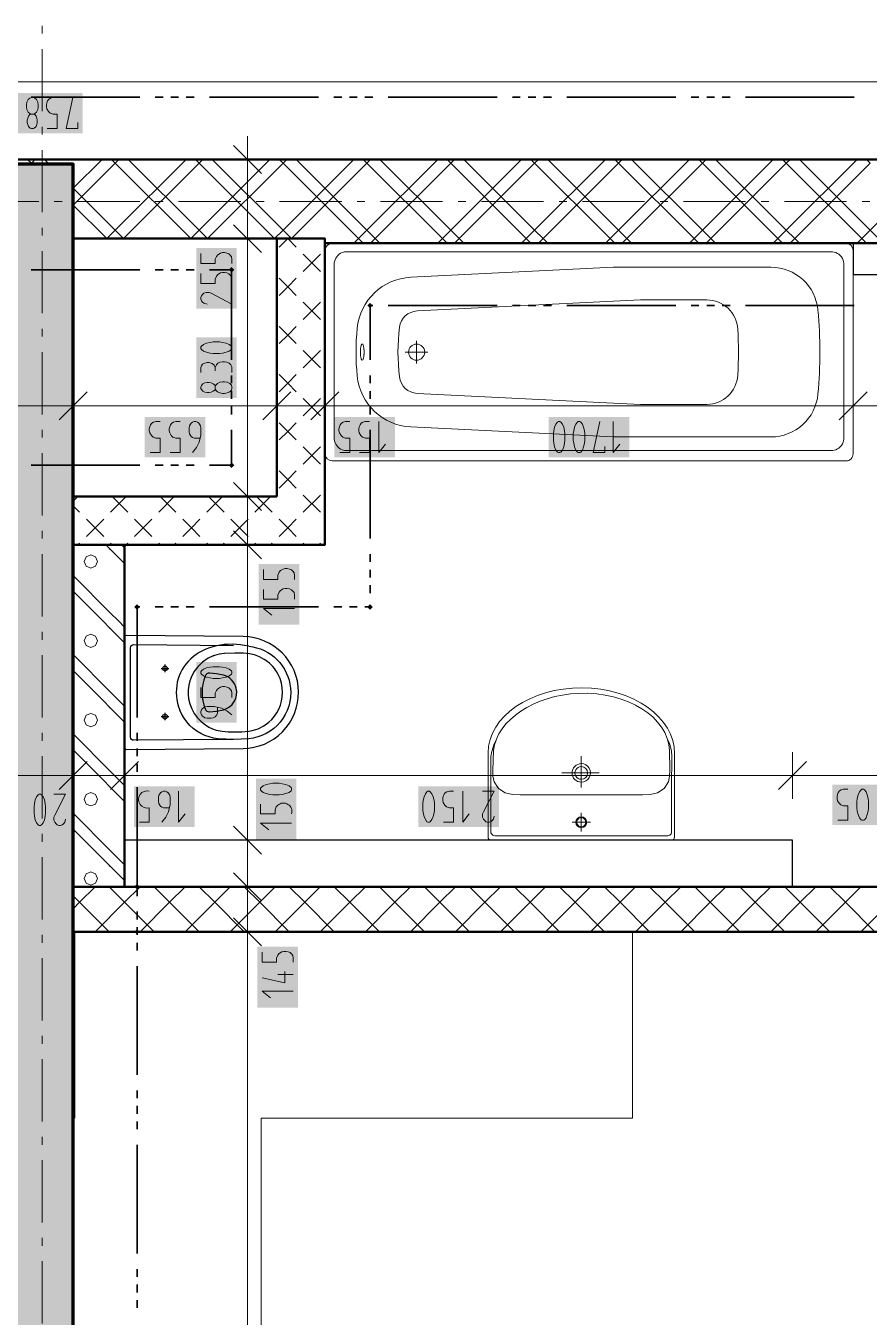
# Model space of a CAD drawing. Header units: millimetres. Extents: x 0 to 594, y 0 to 420.
# Drawn here: x 349.95 to 374.81, y 188.46 to 226.51 of the extents above; entities that cross this region are included whole.
import ezdxf

# ---------------------------------------------------------------- set-up
doc = ezdxf.new("R2010")
doc.units = ezdxf.units.MM
doc.header["$LTSCALE"] = 8
for name, color, linetype in [('PDF_Instalacni prizdivka do 1m', 7, 'Continuous'), ('PDF_Instalacni prizdivky', 7, 'Continuous'), ('PDF_Koty delkove', 7, 'Continuous'), ('PDF_Kuchyne', 7, 'Continuous'), ('PDF_Osy hlavni', 7, 'Continuous'), ('PDF_Pozarni useky', 7, 'Continuous'), ('PDF_Pricky CP', 7, 'Continuous'), ('PDF_Pricky zdene', 7, 'Continuous'), ('PDF_Sanita', 7, 'Continuous'), ('PDF_Steny akusticke', 7, 'Continuous'), ('PDF_Steny obvodove nosne', 7, 'Continuous')]:
    doc.layers.add(name, color=color, linetype=linetype)

msp = doc.modelspace()

# ---------------------------------------------------------------- linework, layer by layer
at = {"layer": 'PDF_Instalacni prizdivka do 1m', "lineweight": 25}
for points in [[(382.669, 220.102), (374.335, 220.102), (374.335, 219.186), (382.669, 219.186)], [(352.858, 201.143), (372.549, 201.143), (372.549, 202.517), (352.858, 202.517)]]:
    msp.add_lwpolyline(points, close=True, dxfattribs=at)
at = {"layer": 'PDF_Instalacni prizdivky', "lineweight": 50}
msp.add_lwpolyline([(351.347, 211.218), (351.347, 201.143), (352.858, 201.143), (352.858, 211.218)], close=True, dxfattribs=at)
at = {"layer": 'PDF_Instalacni prizdivky', "lineweight": 9}
for points in [[(352.446, 211.076), (352.304, 211.218)], [(352.858, 211.131), (352.771, 211.218)], [(351.862, 210.922), (351.723, 210.864), (351.665, 210.725), (351.723, 210.587), (351.862, 210.529), (352, 210.587)], [(352, 210.587), (352.058, 210.725), (352, 210.864), (351.862, 210.922)], [(352.858, 210.664), (352.446, 211.076)], [(352.858, 208.795), (352.679, 208.974), (352.446, 209.207), (351.347, 210.306)], [(352.212, 208.974), (351.347, 209.839)], [(352.858, 209.617), (352.833, 209.558), (352.858, 209.498)], [(352.446, 208.74), (352.212, 208.974)], [(352.858, 208.328), (352.446, 208.74)], [(352.858, 206.46), (352.679, 206.638), (352.446, 206.872), (351.347, 207.971)], [(352.212, 206.638), (351.347, 207.504)], [(352.858, 207.282), (352.833, 207.222), (352.858, 207.163)], [(352.446, 206.405), (352.212, 206.638)], [(352.858, 205.993), (352.446, 206.405)], [(352.858, 204.124), (352.679, 204.303), (352.446, 204.536), (351.347, 205.635)], [(352.212, 204.303), (351.347, 205.168)], [(352.858, 204.946), (352.833, 204.887), (352.858, 204.827)], [(352.446, 204.069), (352.212, 204.303)], [(352.858, 203.657), (352.446, 204.069)], [(352.858, 201.789), (352.679, 201.967), (352.446, 202.201), (351.347, 203.3)], [(352.212, 201.967), (351.347, 202.833)], [(352.858, 202.611), (352.833, 202.551), (352.858, 202.492)], [(352.446, 201.734), (352.212, 201.967)], [(352.858, 201.322), (352.446, 201.734)]]:
    msp.add_lwpolyline(points, dxfattribs=at)
for points in [[(351.862, 208.586), (351.723, 208.529), (351.665, 208.39), (351.723, 208.251), (351.862, 208.194), (352, 208.251), (352.058, 208.39), (352, 208.529)], [(351.862, 206.251), (351.723, 206.193), (351.665, 206.055), (351.723, 205.916), (351.862, 205.858), (352, 205.916), (352.058, 206.055), (352, 206.193)], [(351.862, 203.915), (351.723, 203.858), (351.665, 203.719), (351.723, 203.58), (351.862, 203.523), (352, 203.58), (352.058, 203.719), (352, 203.858)], [(351.862, 201.58), (351.723, 201.522), (351.665, 201.384), (351.723, 201.245), (351.862, 201.187), (352, 201.245), (352.058, 201.384), (352, 201.522)]]:
    msp.add_lwpolyline(points, close=True, dxfattribs=at)
at = {"layer": 'PDF_Instalacni prizdivky', "lineweight": 9, "transparency": 33554559}
for points in [[(352.41, 211.072), (352.39, 211.092), (352.431, 211.092), (352.41, 211.113)], [(352.41, 208.736), (352.39, 208.757), (352.431, 208.757), (352.41, 208.777)], [(352.41, 206.401), (352.39, 206.421), (352.431, 206.421), (352.41, 206.442)], [(352.41, 204.065), (352.39, 204.086), (352.431, 204.086), (352.41, 204.106)], [(352.41, 201.73), (352.39, 201.75), (352.431, 201.75), (352.41, 201.771)]]:
    msp.add_solid(points, dxfattribs=at)
at = {"layer": 'PDF_Koty delkove', "lineweight": 18}
for points in [[(523.852, 224.856), (518.642, 224.856), (513.503, 224.856), (504.707, 224.856), (492.987, 224.856), (485.294, 224.856), (472.287, 224.856), (466.793, 224.856), (465.016, 224.856), (457.634, 224.856), (456.306, 224.856), (425.487, 224.856), (420.083, 224.856), (409.093, 224.856), (398.881, 224.856), (391.828, 224.856), (385.142, 224.856), (315.719, 224.856), (309.033, 224.856)], [(350.577, 223.482), (350.87, 223.482), (350.87, 223.909), (350.748, 223.909), (350.663, 223.94), (350.614, 223.986), (350.565, 224.062), (350.553, 224.122), (350.553, 224.184), (350.565, 224.245), (350.589, 224.305), (350.626, 224.351), (350.674, 224.382), (350.748, 224.398), (350.87, 224.398)], [(351.482, 223.664), (351.482, 223.482), (351.14, 223.482), (351.335, 224.398)], [(350.186, 223.909), (350.21, 223.893), (350.247, 223.847), (350.271, 223.787), (350.283, 223.726), (350.283, 223.664), (350.271, 223.604), (350.247, 223.542), (350.197, 223.497), (350.161, 223.482), (350.112, 223.482), (350.076, 223.497), (350.026, 223.542), (350.002, 223.604), (349.99, 223.664), (349.99, 223.726), (350.002, 223.787), (350.026, 223.847), (350.063, 223.893), (350.087, 223.909)], [(356.48, 222.575), (356.48, 223.262)], [(356.892, 222.163), (356.068, 222.987)], [(357.167, 222.575), (356.48, 222.575), (355.793, 222.575)], [(356.48, 157.401), (356.48, 199.815), (356.48, 201.143), (356.48, 202.517), (356.48, 211.218), (356.48, 212.637), (356.48, 220.239), (356.48, 222.575)], [(356.892, 219.827), (356.068, 220.651)], [(357.167, 220.239), (356.48, 220.239), (355.793, 220.239)], [(355.106, 219.803), (355.106, 219.51), (355.533, 219.51), (355.533, 219.632), (355.564, 219.717), (355.61, 219.766), (355.686, 219.815), (355.746, 219.827), (355.808, 219.827), (355.869, 219.815), (355.93, 219.791), (355.975, 219.754), (356.007, 219.705), (356.022, 219.632), (356.022, 219.51)], [(355.106, 219.216), (355.106, 218.922), (355.533, 218.922), (355.533, 219.045), (355.564, 219.13), (355.61, 219.179), (355.686, 219.228), (355.746, 219.24), (355.808, 219.24), (355.869, 219.228), (355.93, 219.203), (355.975, 219.167), (356.007, 219.118), (356.022, 219.045), (356.022, 218.922)], [(356.022, 218.653), (356.022, 218.31), (355.411, 218.629), (355.35, 218.653), (355.258, 218.653), (355.198, 218.629), (355.152, 218.592), (355.121, 218.555), (355.106, 218.506), (355.106, 218.458), (355.121, 218.409), (355.152, 218.372), (355.198, 218.335), (355.288, 218.31)], [(355.655, 217.197), (355.472, 217.197), (355.381, 217.184), (355.274, 217.16), (355.182, 217.123), (355.121, 217.075), (355.106, 217.05), (355.106, 217.002), (355.121, 216.977), (355.182, 216.928), (355.274, 216.892), (355.381, 216.867), (355.472, 216.854), (355.655, 216.854), (355.746, 216.867), (355.854, 216.892), (355.945, 216.928), (356.007, 216.977), (356.022, 217.002), (356.022, 217.05)], [(356.022, 217.05), (356.007, 217.075), (355.945, 217.123), (355.854, 217.16), (355.746, 217.184), (355.655, 217.197)], [(355.106, 216.292), (355.106, 216.439), (355.121, 216.488), (355.152, 216.536), (355.198, 216.561), (355.288, 216.586), (355.35, 216.586), (355.441, 216.561), (355.503, 216.512), (355.533, 216.439), (355.533, 216.341)], [(356.022, 216.292), (356.022, 216.463), (355.991, 216.524), (355.945, 216.573), (355.869, 216.597), (355.808, 216.61), (355.746, 216.61), (355.67, 216.597), (355.61, 216.573), (355.564, 216.524), (355.533, 216.439)], [(351.347, 215.996), (351.347, 215.309), (351.347, 214.622)], [(355.121, 215.791), (355.106, 215.827), (355.106, 215.876), (355.121, 215.913), (355.167, 215.962), (355.228, 215.986), (355.288, 215.998), (355.35, 215.998), (355.411, 215.986), (355.472, 215.962), (355.517, 215.925), (355.533, 215.901)], [(355.533, 215.802), (355.517, 215.778), (355.472, 215.742), (355.411, 215.717), (355.35, 215.705), (355.288, 215.705), (355.228, 215.717), (355.167, 215.742), (355.121, 215.791)], [(357.345, 215.996), (357.345, 215.309), (357.345, 214.622)], [(358.765, 215.996), (358.765, 215.309), (358.765, 214.622)], [(374.335, 215.996), (374.335, 215.309), (374.335, 214.622)], [(351.759, 215.721), (350.934, 214.897)], [(357.758, 215.721), (356.933, 214.897)], [(359.177, 215.721), (358.353, 214.897)], [(374.747, 215.721), (373.923, 214.897)], [(382.669, 215.309), (379.784, 215.309), (374.46, 215.309), (374.335, 215.309), (374.259, 215.309), (367.694, 215.309), (358.765, 215.309), (357.345, 215.309), (351.347, 215.309), (349.515, 215.309), (343.516, 215.309), (342.096, 215.309), (326.526, 215.309), (318.192, 215.309), (317.184, 215.309)], [(353.612, 213.935), (353.905, 213.935), (353.905, 214.362), (353.783, 214.362), (353.698, 214.393), (353.648, 214.439), (353.6, 214.515), (353.587, 214.575), (353.587, 214.637), (353.6, 214.698), (353.624, 214.758), (353.661, 214.804), (353.709, 214.835), (353.783, 214.851), (353.905, 214.851)], [(354.199, 213.935), (354.492, 213.935), (354.492, 214.362), (354.37, 214.362), (354.285, 214.393), (354.235, 214.439), (354.187, 214.515), (354.175, 214.575), (354.175, 214.637), (354.187, 214.698), (354.211, 214.758), (354.248, 214.804), (354.296, 214.835), (354.37, 214.851), (354.492, 214.851)], [(355.079, 214.362), (354.908, 214.362), (354.859, 214.377), (354.823, 214.408), (354.798, 214.439), (354.774, 214.484), (354.762, 214.545), (354.762, 214.667), (354.774, 214.728), (354.798, 214.774), (354.823, 214.804), (354.859, 214.835), (354.908, 214.851), (354.957, 214.851), (355.006, 214.835), (355.043, 214.804), (355.067, 214.774), (355.092, 214.728), (355.104, 214.667), (355.104, 214.453), (355.055, 214.24), (354.982, 214.087), (354.859, 213.935)], [(359.201, 213.935), (359.495, 213.935), (359.495, 214.362), (359.372, 214.362), (359.287, 214.393), (359.238, 214.439), (359.189, 214.515), (359.177, 214.575), (359.177, 214.637), (359.189, 214.698), (359.214, 214.758), (359.25, 214.804), (359.299, 214.835), (359.372, 214.851), (359.495, 214.851)], [(359.788, 213.935), (360.082, 213.935), (360.082, 214.362), (359.959, 214.362), (359.874, 214.393), (359.825, 214.439), (359.777, 214.515), (359.764, 214.575), (359.764, 214.637), (359.777, 214.698), (359.801, 214.758), (359.837, 214.804), (359.886, 214.835), (359.959, 214.851)], [(359.959, 214.851), (360.082, 214.851)], [(360.351, 214.851), (360.351, 213.935), (360.546, 214.179)], [(366.428, 214.484), (366.415, 214.575), (366.39, 214.682), (366.354, 214.774), (366.305, 214.835), (366.28, 214.851), (366.232, 214.851), (366.207, 214.835), (366.158, 214.774), (366.122, 214.682), (366.097, 214.575), (366.085, 214.484)], [(367.015, 214.117), (367.015, 213.935), (366.672, 213.935), (366.867, 214.851)], [(367.259, 214.851), (367.259, 213.935), (367.454, 214.179)], [(366.085, 214.484), (366.085, 214.3), (366.097, 214.21), (366.122, 214.103), (366.158, 214.011), (366.207, 213.95), (366.232, 213.935), (366.28, 213.935), (366.305, 213.95), (366.354, 214.011), (366.39, 214.103), (366.415, 214.21), (366.428, 214.3), (366.428, 214.484)], [(356.892, 212.225), (356.068, 213.05)], [(357.167, 212.637), (356.48, 212.637), (355.793, 212.637)], [(356.892, 210.806), (356.068, 211.63)], [(357.167, 211.218), (356.48, 211.218), (355.793, 211.218)], [(356.953, 210.492), (356.953, 210.199), (357.379, 210.199), (357.379, 210.321), (357.411, 210.407), (357.456, 210.456), (357.532, 210.504), (357.593, 210.517), (357.654, 210.517), (357.716, 210.504), (357.776, 210.48), (357.822, 210.443), (357.853, 210.395), (357.869, 210.321), (357.869, 210.199)], [(356.953, 209.905), (356.953, 209.612), (357.379, 209.612), (357.379, 209.734), (357.411, 209.819), (357.456, 209.869), (357.532, 209.917)], [(357.532, 209.917), (357.593, 209.93), (357.654, 209.93), (357.716, 209.917), (357.776, 209.893), (357.822, 209.856), (357.853, 209.808), (357.869, 209.734), (357.869, 209.612)], [(357.869, 209.342), (356.953, 209.342), (357.196, 209.147)], [(355.106, 207.015), (355.106, 206.721), (355.533, 206.721), (355.533, 206.844), (355.564, 206.929), (355.61, 206.978), (355.686, 207.026), (355.746, 207.039), (355.808, 207.039), (355.869, 207.026), (355.93, 207.002), (355.975, 206.965), (356.007, 206.917), (356.022, 206.844), (356.022, 206.721)], [(356.022, 206.207), (355.869, 206.33), (355.716, 206.403), (355.503, 206.452), (355.288, 206.452), (355.228, 206.439), (355.182, 206.415), (355.152, 206.391), (355.121, 206.354), (355.106, 206.305), (355.106, 206.257), (355.121, 206.207), (355.152, 206.171), (355.182, 206.146), (355.228, 206.121), (355.288, 206.109), (355.411, 206.109), (355.472, 206.121)], [(355.472, 206.121), (355.533, 206.146), (355.579, 206.207), (355.594, 206.257), (355.594, 206.428)], [(351.347, 205.104), (351.347, 204.417), (351.347, 203.73)], [(352.858, 205.104), (352.858, 204.417), (352.858, 203.73)], [(372.549, 205.104), (372.549, 204.417), (372.549, 203.73)], [(351.759, 204.829), (350.934, 204.005)], [(353.27, 204.829), (352.446, 204.005)], [(372.961, 204.829), (372.137, 204.005)], [(382.669, 204.417), (375.62, 204.417), (372.549, 204.417), (370.186, 204.417), (352.858, 204.417), (351.347, 204.417), (349.469, 204.417), (348.095, 204.417), (328.312, 204.417), (318.192, 204.417), (317.184, 204.417)], [(373.884, 203.099), (374.178, 203.099), (374.178, 203.525), (374.055, 203.525), (373.97, 203.557), (373.921, 203.602), (373.872, 203.678), (373.86, 203.739), (373.86, 203.8), (373.872, 203.862), (373.896, 203.922), (373.933, 203.968), (373.982, 203.999), (374.055, 204.015), (374.178, 204.015)], [(374.667, 203.999), (374.642, 204.015), (374.594, 204.015), (374.569, 203.999), (374.52, 203.938), (374.484, 203.846), (374.459, 203.739), (374.447, 203.647)], [(374.447, 203.647), (374.447, 203.464), (374.459, 203.373), (374.484, 203.266), (374.52, 203.175), (374.569, 203.113), (374.594, 203.099), (374.642, 203.099), (374.667, 203.113), (374.715, 203.175), (374.752, 203.266), (374.777, 203.373), (374.79, 203.464), (374.79, 203.647), (374.777, 203.739), (374.752, 203.846), (374.715, 203.938), (374.667, 203.999)], [(350.775, 203.866), (351.118, 203.866), (350.799, 203.255), (350.775, 203.194), (350.775, 203.102), (350.799, 203.042), (350.836, 202.996), (350.873, 202.965), (350.922, 202.95), (350.97, 202.95), (351.019, 202.965), (351.056, 202.996), (351.093, 203.042), (351.118, 203.133)], [(354.175, 203.47), (354.004, 203.47), (353.954, 203.485), (353.918, 203.516), (353.893, 203.547), (353.869, 203.592), (353.857, 203.653), (353.857, 203.775), (353.869, 203.836), (353.893, 203.882), (353.918, 203.912), (353.954, 203.943), (354.004, 203.959), (354.052, 203.959), (354.101, 203.943), (354.138, 203.912), (354.162, 203.882), (354.187, 203.836), (354.2, 203.775), (354.2, 203.561), (354.15, 203.348), (354.077, 203.195), (353.954, 203.043)], [(354.444, 203.959), (354.444, 203.043), (354.639, 203.287)], [(362.263, 203.043), (362.556, 203.043), (362.556, 203.47), (362.434, 203.47), (362.348, 203.501), (362.299, 203.547), (362.251, 203.623), (362.238, 203.683), (362.238, 203.745), (362.251, 203.806), (362.275, 203.866), (362.312, 203.912), (362.36, 203.943), (362.434, 203.959), (362.556, 203.959)], [(362.825, 203.959), (362.825, 203.043), (363.021, 203.287)], [(363.413, 203.959), (363.755, 203.959), (363.437, 203.348), (363.413, 203.287), (363.413, 203.195), (363.437, 203.135), (363.474, 203.089), (363.51, 203.058), (363.559, 203.043), (363.608, 203.043), (363.657, 203.058), (363.694, 203.089), (363.73, 203.135), (363.755, 203.225)], [(356.892, 202.105), (356.068, 202.929)], [(357.783, 203.017), (356.867, 203.017), (357.111, 202.821)], [(357.167, 202.517), (356.48, 202.517), (355.793, 202.517)], [(356.892, 200.731), (356.068, 201.555)], [(357.167, 201.143), (356.48, 201.143), (355.793, 201.143)], [(356.892, 199.403), (356.068, 200.227)], [(357.167, 199.815), (356.48, 199.815), (355.793, 199.815)], [(356.914, 199.212), (356.914, 198.919), (357.341, 198.919), (357.341, 199.041), (357.372, 199.126), (357.417, 199.175), (357.493, 199.224), (357.554, 199.236), (357.615, 199.236), (357.677, 199.224), (357.737, 199.2), (357.783, 199.163), (357.814, 199.115), (357.83, 199.041), (357.83, 198.919)], [(357.585, 198.649), (357.585, 198.307), (356.914, 198.454)], [(357.83, 198.552), (357.372, 198.552)], [(357.83, 198.062), (356.914, 198.062), (357.157, 197.867)]]:
    msp.add_lwpolyline(points, dxfattribs=at)
for points in [[(349.966, 224.184), (349.966, 224.122), (349.978, 224.046), (350.014, 223.97), (350.063, 223.924), (350.087, 223.909), (350.186, 223.909), (350.21, 223.924), (350.259, 223.97), (350.296, 224.046), (350.308, 224.122), (350.308, 224.184), (350.296, 224.26), (350.259, 224.337), (350.21, 224.382), (350.161, 224.398), (350.112, 224.398), (350.063, 224.382), (350.014, 224.337), (349.978, 224.26)], [(355.808, 216.023), (355.746, 216.023), (355.67, 216.01), (355.594, 215.974), (355.549, 215.925), (355.533, 215.901), (355.533, 215.802), (355.549, 215.778), (355.594, 215.729), (355.67, 215.692), (355.746, 215.68), (355.808, 215.68), (355.884, 215.692), (355.961, 215.729), (356.007, 215.778), (356.022, 215.827), (356.022, 215.876), (356.007, 215.925), (355.961, 215.974), (355.884, 216.01)], [(365.498, 214.484), (365.498, 214.3), (365.51, 214.21), (365.535, 214.103), (365.571, 214.011), (365.62, 213.95), (365.645, 213.935), (365.693, 213.935), (365.718, 213.95), (365.767, 214.011), (365.803, 214.103), (365.828, 214.21), (365.841, 214.3), (365.841, 214.484), (365.828, 214.575), (365.803, 214.682), (365.767, 214.774), (365.718, 214.835), (365.693, 214.851), (365.645, 214.851), (365.62, 214.835), (365.571, 214.774), (365.535, 214.682), (365.51, 214.575)], [(355.655, 207.626), (355.472, 207.626), (355.381, 207.613), (355.274, 207.589), (355.182, 207.553), (355.121, 207.504), (355.106, 207.479), (355.106, 207.431), (355.121, 207.406), (355.182, 207.357), (355.274, 207.321), (355.381, 207.296), (355.472, 207.283), (355.655, 207.283), (355.746, 207.296), (355.854, 207.321), (355.945, 207.357), (356.007, 207.406), (356.022, 207.431), (356.022, 207.479), (356.007, 207.504), (355.945, 207.553), (355.854, 207.589), (355.746, 207.613)], [(357.416, 204.191), (357.232, 204.191), (357.142, 204.178), (357.035, 204.154), (356.943, 204.117), (356.882, 204.069), (356.867, 204.044), (356.867, 203.996), (356.882, 203.971), (356.943, 203.922), (357.035, 203.885), (357.142, 203.86), (357.232, 203.848), (357.416, 203.848), (357.507, 203.86), (357.614, 203.885), (357.706, 203.922), (357.767, 203.971), (357.783, 203.996), (357.783, 204.044), (357.767, 204.069), (357.706, 204.117), (357.614, 204.154), (357.507, 204.178)], [(350.188, 203.499), (350.188, 203.316), (350.2, 203.225), (350.224, 203.118), (350.261, 203.026), (350.31, 202.965), (350.335, 202.95), (350.383, 202.95), (350.408, 202.965), (350.456, 203.026), (350.493, 203.118), (350.518, 203.225), (350.531, 203.316), (350.531, 203.499), (350.518, 203.591), (350.493, 203.698), (350.456, 203.789), (350.408, 203.851), (350.383, 203.866), (350.335, 203.866), (350.31, 203.851), (350.261, 203.789), (350.224, 203.698), (350.2, 203.591)], [(361.651, 203.592), (361.651, 203.408), (361.664, 203.318), (361.688, 203.211), (361.725, 203.119), (361.773, 203.058), (361.798, 203.043), (361.846, 203.043), (361.871, 203.058), (361.92, 203.119), (361.957, 203.211), (361.982, 203.318), (361.994, 203.408), (361.994, 203.592), (361.982, 203.683), (361.957, 203.79), (361.92, 203.882), (361.871, 203.943), (361.846, 203.959), (361.798, 203.959), (361.773, 203.943), (361.725, 203.882), (361.688, 203.79), (361.664, 203.683)]]:
    msp.add_lwpolyline(points, close=True, dxfattribs=at)
for points in [[(353.294, 203.043), (353.587, 203.043), (353.587, 203.47, -1.306886), (353.587, 203.959)], [(356.867, 203.579), (356.867, 203.286), (357.294, 203.286), (357.294, 203.408), (357.325, 203.494), (357.371, 203.543, -0.753224), (357.783, 203.286)]]:
    msp.add_lwpolyline(points, format="xyb", dxfattribs=at)
at = {"layer": 'PDF_Koty delkove', "color": 7, "lineweight": 18, "true_color": 0xffffff, "transparency": 33554559}
for points in [[(351.62, 224.535), (349.241, 224.535), (351.62, 223.345), (349.241, 223.345)], [(356.159, 218.173), (356.159, 219.964), (354.969, 218.173), (354.969, 219.964)], [(356.159, 215.543), (356.159, 217.334), (354.969, 215.543), (354.969, 217.334)], [(355.242, 214.988), (353.45, 214.988), (355.242, 213.798), (353.45, 213.798)], [(360.831, 214.988), (359.04, 214.988), (360.831, 213.798), (359.04, 213.798)], [(367.739, 214.988), (365.361, 214.988), (367.739, 213.798), (365.361, 213.798)], [(358.006, 208.862), (358.006, 210.654), (356.815, 208.862), (356.815, 210.654)], [(356.159, 205.972), (356.159, 207.763), (354.969, 205.972), (354.969, 207.763)], [(351.255, 204.004), (349.464, 204.004), (351.255, 202.813), (349.464, 202.813)], [(354.924, 204.096), (353.133, 204.096), (354.924, 202.906), (353.133, 202.906)], [(357.92, 202.536), (357.92, 204.328), (356.73, 202.536), (356.73, 204.328)], [(363.893, 204.096), (361.514, 204.096), (363.893, 202.906), (361.514, 202.906)], [(376.101, 204.152), (373.723, 204.152), (376.101, 202.961), (373.723, 202.961)], [(357.967, 197.582), (357.967, 199.373), (356.776, 197.582), (356.776, 199.373)]]:
    msp.add_solid(points, dxfattribs=at)
at = {"layer": 'PDF_Kuchyne', "lineweight": 13}
msp.add_lwpolyline([(351.392, 177.834), (362.383, 177.834), (362.383, 183.329), (356.888, 183.329), (356.888, 194.32), (367.832, 194.32), (367.832, 199.815), (351.392, 199.815), (351.392, 194.32)], dxfattribs=at)
at = {"layer": 'PDF_Osy hlavni', "lineweight": 18}
for points in [[(350.431, 226.282), (350.431, 226.511)], [(350.431, 223.992), (350.431, 225.824)], [(350.431, 223.305), (350.431, 223.534)], [(350.431, 221.016), (350.431, 222.847)], [(350.328, 221.338), (348.496, 221.338)], [(351.015, 221.338), (350.786, 221.338)], [(353.305, 221.338), (351.473, 221.338)], [(353.992, 221.338), (353.763, 221.338)], [(356.281, 221.338), (354.449, 221.338)], [(356.968, 221.338), (356.739, 221.338)], [(359.258, 221.338), (357.426, 221.338)], [(359.945, 221.338), (359.716, 221.338)], [(362.234, 221.338), (360.403, 221.338)], [(362.921, 221.338), (362.692, 221.338)], [(365.211, 221.338), (363.379, 221.338)], [(365.898, 221.338), (365.669, 221.338)], [(368.188, 221.338), (366.356, 221.338)], [(368.875, 221.338), (368.646, 221.338)], [(371.164, 221.338), (369.332, 221.338)], [(371.851, 221.338), (371.622, 221.338)], [(374.141, 221.338), (372.309, 221.338)], [(374.828, 221.338), (374.599, 221.338)], [(350.431, 220.329), (350.431, 220.558)], [(350.431, 218.039), (350.431, 219.871)], [(350.431, 217.352), (350.431, 217.581)], [(350.431, 215.062), (350.431, 216.894)], [(350.431, 214.375), (350.431, 214.604)], [(350.431, 212.086), (350.431, 213.917)], [(350.431, 211.399), (350.431, 211.628)], [(350.431, 209.109), (350.431, 210.941)], [(350.431, 208.422), (350.431, 208.651)], [(350.431, 206.133), (350.431, 207.964)], [(350.431, 205.446), (350.431, 205.675)], [(350.431, 203.156), (350.431, 204.988)], [(350.431, 202.469), (350.431, 202.698)], [(350.431, 200.179), (350.431, 202.011)], [(350.431, 199.492), (350.431, 199.721)], [(350.431, 197.203), (350.431, 199.034)], [(350.431, 196.516), (350.431, 196.745)], [(350.431, 194.226), (350.431, 196.058)], [(350.431, 193.539), (350.431, 193.768)], [(350.431, 191.249), (350.431, 193.081)], [(350.431, 190.563), (350.431, 190.792)], [(350.431, 188.273), (350.431, 190.105)]]:
    msp.add_lwpolyline(points, dxfattribs=at)
at = {"layer": 'PDF_Pozarni useky', "lineweight": 35}
for points in [[(353.305, 224.406), (350.099, 224.406)], [(353.992, 224.406), (353.763, 224.406)], [(354.449, 224.406), (354.221, 224.406)], [(354.907, 224.406), (354.678, 224.406)], [(358.571, 224.406), (355.365, 224.406)], [(359.258, 224.406), (359.029, 224.406)], [(359.716, 224.406), (359.487, 224.406)], [(360.174, 224.406), (359.945, 224.406)], [(363.837, 224.406), (360.632, 224.406)], [(364.524, 224.406), (364.295, 224.406)], [(364.982, 224.406), (364.753, 224.406)], [(365.44, 224.406), (365.211, 224.406)], [(369.104, 224.406), (365.898, 224.406)], [(369.79, 224.406), (369.561, 224.406)], [(370.248, 224.406), (370.019, 224.406)], [(370.706, 224.406), (370.477, 224.406)], [(374.37, 224.406), (371.164, 224.406)], [(353.305, 219.323), (350.099, 219.323)], [(353.992, 219.323), (353.763, 219.323)], [(354.449, 219.323), (354.221, 219.323)], [(354.907, 219.323), (354.678, 219.323)], [(356.013, 219.323), (355.365, 219.323)], [(356.013, 216.665), (356.013, 219.323)], [(360.093, 216.665), (360.093, 218.27)], [(360.174, 218.27), (360.093, 218.27)], [(363.837, 218.27), (360.632, 218.27)], [(364.524, 218.27), (364.295, 218.27)], [(364.982, 218.27), (364.753, 218.27)], [(365.44, 218.27), (365.211, 218.27)], [(369.104, 218.27), (365.898, 218.27)], [(369.79, 218.27), (369.561, 218.27)], [(370.248, 218.27), (370.019, 218.27)], [(370.706, 218.27), (370.477, 218.27)], [(374.37, 218.27), (371.164, 218.27)], [(356.013, 215.978), (356.013, 216.207)], [(360.093, 215.978), (360.093, 216.207)], [(356.013, 215.52), (356.013, 215.749)], [(360.093, 215.52), (360.093, 215.749)], [(356.013, 215.062), (356.013, 215.291)], [(360.093, 215.062), (360.093, 215.291)], [(356.013, 214.604), (356.013, 213.562), (355.365, 213.562)], [(360.093, 211.399), (360.093, 214.604)], [(353.305, 213.562), (350.099, 213.562)], [(353.992, 213.562), (353.763, 213.562)], [(354.449, 213.562), (354.221, 213.562)], [(354.907, 213.562), (354.678, 213.562)], [(360.093, 210.712), (360.093, 210.941)], [(360.093, 210.254), (360.093, 210.483)], [(360.093, 209.796), (360.093, 210.025)], [(353.305, 209.386), (353.224, 209.386)], [(353.224, 206.133), (353.224, 209.338)], [(353.992, 209.386), (353.763, 209.386)], [(354.449, 209.386), (354.221, 209.386)], [(354.907, 209.386), (354.678, 209.386)], [(358.571, 209.386), (355.365, 209.386)], [(359.258, 209.386), (359.029, 209.386)], [(359.716, 209.386), (359.487, 209.386)], [(360.093, 209.386), (359.945, 209.386)], [(353.224, 205.446), (353.224, 205.675)], [(353.224, 204.988), (353.224, 205.217)], [(353.224, 204.53), (353.224, 204.759)], [(353.224, 201.143), (353.224, 204.072)], [(353.224, 200.866), (353.224, 201.143)], [(353.224, 200.179), (353.224, 200.408)], [(353.224, 199.815), (353.224, 199.95)], [(353.224, 199.721), (353.224, 199.815)], [(353.224, 199.263), (353.224, 199.492)], [(353.224, 195.6), (353.224, 198.805)], [(353.224, 194.913), (353.224, 195.142)], [(353.224, 194.455), (353.224, 194.684)], [(353.224, 193.997), (353.224, 194.226)], [(353.224, 190.334), (353.224, 193.539)], [(353.224, 189.647), (353.224, 189.876)], [(353.224, 189.189), (353.224, 189.418)], [(353.224, 188.731), (353.224, 188.96)]]:
    msp.add_lwpolyline(points, dxfattribs=at)
at = {"layer": 'PDF_Pozarni useky', "lineweight": 35, "transparency": 33554559}
for points in [[(356.013, 219.243), (355.933, 219.323), (356.093, 219.323), (356.013, 219.403)], [(356.093, 219.323), (356.013, 219.243), (356.013, 219.403), (355.933, 219.323)], [(360.093, 218.19), (360.013, 218.27), (360.173, 218.27), (360.093, 218.35)], [(360.173, 218.27), (360.093, 218.19), (360.093, 218.35), (360.013, 218.27)], [(356.093, 213.562), (356.013, 213.482), (356.013, 213.643), (355.933, 213.562)], [(356.013, 213.482), (355.933, 213.562), (356.093, 213.562), (356.013, 213.643)], [(353.224, 209.306), (353.144, 209.386), (353.304, 209.386), (353.224, 209.466)], [(353.304, 209.386), (353.224, 209.306), (353.224, 209.466), (353.144, 209.386)], [(360.173, 209.386), (360.093, 209.306), (360.093, 209.466), (360.013, 209.386)], [(360.093, 209.306), (360.013, 209.386), (360.173, 209.386), (360.093, 209.466)], [(353.224, 201.063), (353.144, 201.143), (353.304, 201.143), (353.224, 201.223)], [(353.224, 201.063), (353.144, 201.143), (353.304, 201.143), (353.224, 201.223)], [(353.224, 199.735), (353.144, 199.815), (353.304, 199.815), (353.224, 199.895)], [(353.224, 199.735), (353.144, 199.815), (353.304, 199.815), (353.224, 199.895)]]:
    msp.add_solid(points, dxfattribs=at)
at = {"layer": 'PDF_Pricky CP', "lineweight": 50}
for points in [[(357.345, 211.218), (358.765, 211.218), (358.765, 220.102), (358.765, 220.239), (358.261, 220.239), (357.345, 220.239), (357.345, 212.637)], [(357.345, 212.637), (351.346, 212.637), (351.346, 211.218), (351.392, 211.218), (357.345, 211.218)]]:
    msp.add_lwpolyline(points, dxfattribs=at)
at = {"layer": 'PDF_Pricky CP', "lineweight": 9}
for points in [[(357.92, 219.985), (357.666, 220.239), (357.412, 219.985)], [(357.666, 220.239), (357.666, 220.239)], [(357.666, 220.239), (357.666, 220.239)], [(358.63, 219.275), (358.122, 219.783)], [(358.63, 219.783), (358.122, 219.275)], [(357.92, 218.565), (357.666, 218.82), (357.412, 219.074)], [(357.412, 218.565), (357.666, 218.82), (357.92, 219.074)], [(358.63, 217.856), (358.122, 218.364)], [(358.63, 218.364), (358.122, 217.856)], [(357.92, 217.146), (357.666, 217.4), (357.412, 217.654)], [(357.412, 217.146), (357.666, 217.4), (357.92, 217.654)], [(358.63, 216.436), (358.122, 216.944)], [(358.63, 216.944), (358.122, 216.436)], [(357.92, 215.726), (357.666, 215.98), (357.412, 216.234)], [(357.412, 215.726), (357.666, 215.98), (357.92, 216.234)], [(358.63, 215.016), (358.122, 215.525)], [(358.63, 215.525), (358.122, 215.016)], [(357.92, 214.307), (357.666, 214.561), (357.412, 214.815)], [(357.412, 214.307), (357.666, 214.561), (357.92, 214.815)], [(358.63, 213.597), (358.122, 214.105)], [(358.63, 214.105), (358.122, 213.597)], [(357.92, 212.887), (357.666, 213.141), (357.412, 213.395)], [(357.412, 212.887), (357.666, 213.141), (357.92, 213.395)], [(351.484, 212.637), (351.346, 212.5)], [(351.532, 212.177), (351.346, 212.363)], [(352.903, 212.637), (352.443, 212.177)], [(352.951, 212.177), (352.491, 212.637)], [(354.323, 212.637), (353.863, 212.177)], [(354.371, 212.177), (353.911, 212.637)], [(355.743, 212.637), (355.282, 212.177)], [(355.791, 212.177), (355.331, 212.637)], [(357.162, 212.637), (356.702, 212.177)], [(357.21, 212.177), (356.75, 212.637)], [(358.63, 212.177), (358.122, 212.685)], [(358.63, 212.685), (358.122, 212.177)], [(351.988, 211.722), (351.733, 211.976)], [(352.242, 211.467), (351.988, 211.722), (352.242, 211.976)], [(353.407, 211.722), (353.153, 211.976)], [(353.661, 211.467), (353.407, 211.722), (353.661, 211.976)], [(354.827, 211.722), (354.573, 211.976)], [(355.081, 211.467), (354.827, 211.722), (355.081, 211.976)], [(356.246, 211.722), (355.992, 211.976)], [(356.501, 211.467), (356.246, 211.722), (356.501, 211.976)], [(357.92, 211.467), (357.666, 211.722), (357.412, 211.976)], [(357.412, 211.467), (357.666, 211.722), (357.92, 211.976)], [(351.988, 211.722), (351.733, 211.467)], [(353.407, 211.722), (353.153, 211.467)], [(354.827, 211.722), (354.573, 211.467)], [(356.246, 211.722), (355.992, 211.467)], [(351.532, 211.266), (351.484, 211.218)], [(352.491, 211.218), (352.443, 211.266)], [(352.951, 211.266), (352.903, 211.218)], [(353.911, 211.218), (353.863, 211.266)], [(354.371, 211.266), (354.323, 211.218)], [(355.331, 211.218), (355.282, 211.266)], [(355.791, 211.266), (355.743, 211.218)], [(356.75, 211.218), (356.702, 211.266)], [(357.21, 211.266), (357.162, 211.218)], [(358.17, 211.218), (358.122, 211.266)], [(358.63, 211.266), (358.582, 211.218)]]:
    msp.add_lwpolyline(points, dxfattribs=at)
at = {"layer": 'PDF_Pricky zdene', "lineweight": 9}
for points in [[(351.988, 201.143), (351.53, 200.685), (351.347, 200.502)], [(353.316, 201.143), (352.858, 200.685), (351.988, 199.815)], [(353.728, 199.815), (352.858, 200.685), (352.4, 201.143)], [(354.644, 201.143), (354.186, 200.685), (353.316, 199.815)], [(355.056, 199.815), (354.186, 200.685), (353.728, 201.143)], [(355.972, 201.143), (355.514, 200.685), (354.644, 199.815)], [(356.384, 199.815), (355.514, 200.685), (355.056, 201.143)], [(357.3, 201.143), (356.842, 200.685), (355.972, 199.815)], [(357.712, 199.815), (356.842, 200.685), (356.384, 201.143)], [(358.628, 201.143), (358.17, 200.685), (357.3, 199.815)], [(359.04, 199.815), (358.17, 200.685), (357.712, 201.143)], [(359.956, 201.143), (359.498, 200.685), (358.628, 199.815)], [(360.368, 199.815), (359.498, 200.685), (359.04, 201.143)], [(361.284, 201.143), (360.826, 200.685), (359.956, 199.815)], [(361.696, 199.815), (360.826, 200.685), (360.368, 201.143)], [(362.612, 201.143), (362.154, 200.685), (361.284, 199.815)], [(363.024, 199.815), (362.154, 200.685), (361.696, 201.143)], [(363.94, 201.143), (363.482, 200.685), (362.612, 199.815)], [(364.352, 199.815), (363.482, 200.685), (363.024, 201.143)], [(365.268, 201.143), (364.81, 200.685), (363.94, 199.815)], [(365.68, 199.815), (364.81, 200.685), (364.352, 201.143)], [(366.596, 201.143), (366.138, 200.685), (365.268, 199.815)], [(367.008, 199.815), (366.138, 200.685), (365.68, 201.143)], [(367.924, 201.143), (367.466, 200.685), (366.596, 199.815)], [(368.336, 199.815), (367.466, 200.685), (367.008, 201.143)], [(369.252, 201.143), (368.794, 200.685), (367.924, 199.815)], [(369.664, 199.815), (368.794, 200.685), (368.336, 201.143)], [(370.58, 201.143), (370.122, 200.685), (369.252, 199.815)], [(370.992, 199.815), (370.122, 200.685), (369.664, 201.143)], [(371.908, 201.143), (371.45, 200.685), (370.58, 199.815)], [(372.32, 199.815), (371.45, 200.685), (370.992, 201.143)], [(373.236, 201.143), (372.778, 200.685), (371.908, 199.815)], [(373.648, 199.815), (372.778, 200.685), (372.32, 201.143)], [(374.564, 201.143), (374.106, 200.685), (373.236, 199.815)], [(374.976, 199.815), (374.106, 200.685), (373.648, 201.143)], [(375.892, 201.143), (375.434, 200.685), (374.564, 199.815)], [(352.4, 199.815), (351.53, 200.685), (351.347, 200.868)]]:
    msp.add_lwpolyline(points, dxfattribs=at)
at = {"layer": 'PDF_Pricky zdene', "lineweight": 50}
msp.add_lwpolyline([(383.677, 199.357), (383.677, 199.815), (383.677, 200.96), (383.677, 201.143), (382.669, 201.143), (352.858, 201.143), (351.347, 201.143), (351.347, 199.815), (351.392, 199.815), (382.349, 199.815), (382.349, 199.357)], dxfattribs=at)
at = {"layer": 'PDF_Sanita', "lineweight": 13}
for points in [[(374.125, 213.691), (374.124, 213.691), (358.976, 213.691, -0.414195), (358.765, 213.901), (358.765, 219.891, -0.414195), (358.976, 220.102), (374.124, 220.102, -0.414213), (374.335, 219.891), (374.335, 213.901, -0.414216), (374.125, 213.691)], [(360.962, 217.629, -0.364863), (361.481, 218.111), (368.068, 218.436), (370.021, 218.435, -0.395995), (370.934, 217.576, -0.031026), (370.934, 216.216, -0.395995), (370.021, 215.357), (368.068, 215.356), (361.481, 215.681, -0.364865), (360.962, 216.163)], [(363.658, 202.517, -0.414215), (363.574, 202.601), (363.574, 205.074, -0.003418), (363.574, 205.092)], [(369.069, 205.064), (369.069, 202.601, -0.414243), (368.987, 202.517), (368.985, 202.517), (368.967, 202.517), (363.675, 202.517), (363.658, 202.517), (363.655, 202.517), (363.658, 202.517), (363.675, 202.517)]]:
    msp.add_lwpolyline(points, format="xyb", dxfattribs=at)
for points in [[(366.55, 213.993), (373.727, 213.994), (373.779, 214.003), (373.826, 214.017), (373.877, 214.042), (373.917, 214.068), (373.958, 214.105), (373.989, 214.143), (374.02, 214.192), (374.042, 214.246), (374.053, 214.286), (374.059, 214.328), (374.06, 216.924), (374.059, 219.519), (374.053, 219.561), (374.042, 219.602), (374.02, 219.655), (373.989, 219.705), (373.958, 219.742), (373.917, 219.779), (373.877, 219.806), (373.826, 219.83), (373.779, 219.845), (373.727, 219.853), (366.55, 219.854), (359.411, 219.854), (359.343, 219.849), (359.307, 219.841), (359.274, 219.83), (359.227, 219.808), (359.183, 219.779), (359.142, 219.741), (359.111, 219.705), (359.085, 219.665), (359.065, 219.62), (359.049, 219.57), (359.041, 219.519), (359.04, 216.924)], [(359.04, 216.924), (359.041, 214.329), (359.049, 214.277), (359.065, 214.227), (359.085, 214.183), (359.111, 214.142), (359.142, 214.106), (359.183, 214.068), (359.227, 214.04), (359.274, 214.017), (359.307, 214.006), (359.343, 213.998), (359.411, 213.993), (366.55, 213.993)], [(359.818, 216.758), (359.822, 216.737), (359.828, 216.713), (359.836, 216.687), (359.848, 216.666), (359.863, 216.658), (359.877, 216.666), (359.889, 216.687), (359.898, 216.713), (359.903, 216.737), (359.907, 216.758), (359.91, 216.776), (359.912, 216.791), (359.913, 216.804), (359.914, 216.815), (359.915, 216.824), (359.916, 216.832), (359.917, 216.857), (359.917, 216.882), (359.917, 216.918), (359.916, 216.96), (359.915, 216.968), (359.914, 216.978), (359.913, 216.988), (359.912, 217.001), (359.91, 217.016), (359.907, 217.034), (359.903, 217.055), (359.898, 217.08), (359.889, 217.105), (359.877, 217.126), (359.863, 217.134), (359.848, 217.126), (359.836, 217.105), (359.828, 217.08), (359.822, 217.055), (359.818, 217.034), (359.815, 217.016), (359.813, 217.001), (359.812, 216.988), (359.811, 216.978), (359.81, 216.968), (359.81, 216.96), (359.809, 216.953), (359.808, 216.931), (359.808, 216.907), (359.808, 216.871)], [(361.467, 216.563), (361.467, 217.23)], [(359.808, 216.871), (359.81, 216.824), (359.811, 216.815), (359.812, 216.804), (359.813, 216.791), (359.815, 216.776), (359.818, 216.758)], [(361.8, 216.896), (361.134, 216.896)], [(363.659, 202.734), (363.659, 204.978), (363.686, 205.13), (363.758, 205.357), (363.822, 205.493)], [(368.855, 205.504), (368.919, 205.368), (368.979, 205.147), (368.986, 204.984), (368.984, 204.08)], [(363.733, 205.156), (363.714, 204.578), (363.717, 204.4), (363.752, 204.232), (363.881, 204.039), (364.076, 203.908), (364.293, 203.857), (364.52, 203.851), (368.123, 203.851), (368.35, 203.857), (368.567, 203.908), (368.762, 204.039), (368.891, 204.232), (368.926, 204.4), (368.93, 204.577), (368.919, 205.156)], [(366.321, 204.071), (366.321, 204.991)], [(366.85, 204.497), (365.747, 204.497)], [(368.984, 202.734), (368.984, 204.08)], [(366.321, 202.769), (366.321, 203.315)], [(366.594, 203.042), (366.048, 203.042)], [(363.842, 202.638), (368.801, 202.638)]]:
    msp.add_lwpolyline(points, dxfattribs=at)
for points in [[(361.292, 214.691), (367.275, 214.396), (371.913, 214.396, 0.387964), (373.299, 215.662, 0.045237), (373.299, 218.13, 0.387964), (371.913, 219.397), (367.275, 219.397), (361.292, 219.101, 0.372025), (359.715, 217.598, 0.048486), (359.715, 216.195, 0.372022)], [(366.321, 204.224, 1.000016), (366.321, 204.769, 0.414216), (366.048, 204.497, 0.414203)], [(366.321, 204.685, 1.000035), (366.321, 204.308, 0.999985)], [(366.321, 202.882, 0.999942), (366.321, 203.201, 0.414186), (366.162, 203.042, 0.414185)], [(366.321, 202.908, 1.000021), (366.321, 203.176, 1.000048)]]:
    msp.add_lwpolyline(points, format="xyb", close=True, dxfattribs=at)
at = {"layer": 'PDF_Sanita', "lineweight": 25}
msp.add_lwpolyline([(356.352, 208.515), (352.904, 208.546), (352.904, 208.546), (352.872, 208.533), (352.858, 208.5), (352.857, 205.235), (352.857, 205.234), (352.871, 205.202), (352.903, 205.189), (356.351, 205.218), (356.513, 205.227), (356.673, 205.252), (356.829, 205.292), (356.98, 205.348), (357.126, 205.418), (357.264, 205.503), (357.393, 205.6), (357.512, 205.71), (357.62, 205.831), (357.716, 205.962), (357.798, 206.102), (357.866, 206.249), (357.919, 206.401), (357.957, 206.558), (357.979, 206.718), (357.986, 206.88, 0.409113)], format="xyb", close=True, dxfattribs=at)
for points in [[(356.067, 205.483), (353.124, 205.459), (353.088, 205.465), (353.059, 205.485), (353.038, 205.515), (353.031, 205.55), (353.031, 205.55), (353.032, 208.185), (353.032, 208.185), (353.039, 208.22), (353.06, 208.25), (353.09, 208.269), (353.125, 208.276), (356.068, 208.249)], [(356.521, 208.228), (356.637, 208.211), (356.751, 208.185), (356.864, 208.149), (356.972, 208.103), (357.076, 208.049), (357.176, 207.985), (357.269, 207.913), (357.356, 207.833), (357.436, 207.746), (357.508, 207.653), (357.571, 207.553), (357.626, 207.449), (357.672, 207.341), (357.707, 207.228), (357.734, 207.114), (357.75, 206.996), (357.756, 206.862), (357.749, 206.728), (357.73, 206.596), (357.697, 206.466), (357.651, 206.34), (357.593, 206.219), (357.524, 206.103), (357.443, 205.996), (357.353, 205.896), (357.253, 205.806), (357.145, 205.726), (357.03, 205.658), (356.908, 205.601), (356.782, 205.556), (356.652, 205.524), (356.52, 205.505), (356.293, 205.488), (356.067, 205.483), (355.841, 205.489), (355.614, 205.505), (355.482, 205.524), (355.352, 205.556), (355.226, 205.601), (355.105, 205.658), (354.99, 205.727), (354.882, 205.807), (354.782, 205.897), (354.691, 205.997), (354.611, 206.105), (354.542, 206.22), (354.484, 206.341)], [(357.307, 207.527), (357.273, 207.574), (357.226, 207.63), (357.129, 207.727), (357.02, 207.813), (356.975, 207.843), (356.836, 207.918), (356.688, 207.973), (356.683, 207.974), (356.537, 208.006), (356.368, 208.022), (356.368, 208.022), (356.351, 208.023), (356.112, 208.029), (355.806, 208.018), (355.796, 208.017), (355.66, 207.998), (355.649, 207.996), (355.512, 207.959), (355.381, 207.905), (355.324, 207.875), (355.154, 207.76)], [(355.47, 207.943), (355.451, 207.936)], [(352.858, 207.554), (352.858, 207.577)], [(353.939, 207.577), (354.158, 207.577)], [(354.049, 207.687), (354.049, 207.467)], [(355.154, 207.76), (355.007, 207.616), (354.902, 207.471), (354.82, 207.311), (354.782, 207.208), (354.75, 207.078), (354.733, 206.945), (354.732, 206.811), (354.746, 206.677), (354.781, 206.528), (354.836, 206.385), (354.909, 206.25), (354.999, 206.126), (355.112, 206.009), (355.241, 205.908), (355.241, 205.908), (355.343, 205.848), (355.45, 205.797), (355.556, 205.76), (355.73, 205.723), (355.916, 205.709), (355.916, 205.709), (356.122, 205.704), (356.313, 205.708), (356.517, 205.723), (356.621, 205.742), (356.723, 205.771), (356.723, 205.771), (356.795, 205.797), (356.795, 205.797), (356.962, 205.881), (357.113, 205.991), (357.2, 206.074), (357.277, 206.165), (357.345, 206.264), (357.402, 206.37), (357.451, 206.488), (357.486, 206.611), (357.508, 206.738), (357.515, 206.866), (357.506, 207.004), (357.482, 207.141), (357.44, 207.274), (357.384, 207.4), (357.384, 207.4), (357.333, 207.488), (357.314, 207.517), (357.307, 207.527)], [(355.149, 206.989), (355.143, 206.867), (355.149, 206.744), (355.165, 206.622), (355.192, 206.502), (355.23, 206.386), (355.251, 206.348), (355.284, 206.319), (355.323, 206.301), (355.366, 206.296), (355.569, 206.317), (355.77, 206.358), (355.769, 206.358), (355.866, 206.392), (355.954, 206.445), (356.03, 206.514), (356.091, 206.597), (356.135, 206.691), (356.16, 206.79), (356.165, 206.893), (356.15, 206.995), (356.128, 207.062), (356.097, 207.125), (356.058, 207.184), (356.012, 207.237), (355.959, 207.284), (355.9, 207.323), (355.836, 207.353), (355.769, 207.375), (355.77, 207.375), (355.57, 207.416), (355.367, 207.437), (355.323, 207.432), (355.284, 207.415), (355.252, 207.385), (355.23, 207.348)], [(355.23, 207.348), (355.193, 207.231), (355.165, 207.111), (355.149, 206.989)], [(354.048, 206.267), (354.048, 206.047)], [(352.857, 206.158), (352.857, 206.181)], [(353.938, 206.157), (354.158, 206.157)]]:
    msp.add_lwpolyline(points, dxfattribs=at)
at = {"layer": 'PDF_Sanita', "lineweight": 13}
msp.add_circle((361.467, 216.896), 0.238, dxfattribs=at)
at = {"layer": 'PDF_Sanita', "lineweight": 25}
for centre in [(354.049, 207.577), (354.048, 206.157)]:
    msp.add_circle(centre, 0.0687, dxfattribs=at)
at = {"layer": 'PDF_Sanita', "lineweight": 9}
msp.add_arc((366.934, 216.896), 6.017, 173.0014, 186.9986, dxfattribs=at)
at = {"layer": 'PDF_Sanita', "lineweight": 25}
msp.add_ellipse((356.332, 206.602), major_axis=(-1.832, 0.832), ratio=0.7995, start_param=4.963626, end_param=6.955236, dxfattribs=at)
at = {"layer": 'PDF_Sanita', "lineweight": 13}
for points in [[(366.341, 207.005), (364.823, 207.012), (363.585, 206.156), (363.574, 205.092)], [(366.253, 206.84), (364.931, 206.789), (363.846, 206.064), (363.733, 205.156)], [(368.919, 205.156), (368.881, 206.142), (367.687, 206.896), (366.253, 206.84)], [(369.069, 205.064), (369.08, 206.128), (367.858, 206.997), (366.341, 207.005)], [(366.321, 204.685), (366.321, 204.685), (366.321, 204.685), (366.321, 204.685)], [(366.321, 204.308), (366.321, 204.308), (366.321, 204.308), (366.321, 204.308)], [(363.658, 202.517), (363.658, 202.517), (363.658, 202.517), (363.658, 202.517)], [(363.659, 202.734), (363.659, 202.681), (363.741, 202.638), (363.842, 202.638)], [(368.801, 202.638), (368.902, 202.638), (368.984, 202.681), (368.984, 202.734)], [(369.069, 202.601), (369.069, 202.601), (369.069, 202.601), (369.069, 202.601)]]:
    msp.add_open_spline(points, degree=3, dxfattribs=at)
at = {"layer": 'PDF_Steny akusticke', "lineweight": 50}
for points in [[(318.192, 220.102), (342.096, 220.102), (342.096, 220.239), (349.515, 220.239), (349.515, 222.437), (351.346, 222.437), (351.346, 220.239), (357.345, 220.239), (358.261, 220.239), (358.765, 220.239), (358.765, 220.102), (382.669, 220.102)], [(358.261, 222.575), (342.096, 222.575)], [(382.807, 222.575), (358.261, 222.575)]]:
    msp.add_lwpolyline(points, dxfattribs=at)
at = {"layer": 'PDF_Steny akusticke', "lineweight": 9}
for points in [[(350.137, 222.437), (350.11, 222.465), (350, 222.575)], [(350.083, 222.437), (350.11, 222.465), (350.22, 222.575)], [(350.632, 222.437), (350.495, 222.575)], [(352.83, 220.239), (352.583, 220.486), (351.346, 221.723), (352.198, 222.575)], [(351.346, 221.228), (352.583, 222.465), (352.693, 222.575)], [(354.808, 220.239), (352.583, 222.465), (352.473, 222.575)], [(352.583, 220.486), (354.671, 222.575)], [(352.83, 220.239), (355.056, 222.465), (355.166, 222.575)], [(355.303, 220.239), (355.056, 220.486), (352.968, 222.575)], [(357.281, 220.239), (355.056, 222.465), (354.946, 222.575)], [(355.056, 220.486), (357.144, 222.575)], [(355.303, 220.239), (357.529, 222.465), (357.639, 222.575)], [(357.776, 220.239), (357.529, 220.486), (355.44, 222.575)], [(358.261, 221.732), (357.529, 222.465), (357.419, 222.575)], [(358.261, 222.227), (357.913, 222.575)], [(358.261, 220.725), (360.002, 222.465), (359.892, 222.575)], [(358.261, 221.219), (359.617, 222.575)], [(360.002, 220.486), (362.09, 222.575)], [(360.002, 222.465), (360.111, 222.575)], [(362.227, 220.239), (360.002, 222.465)], [(360.249, 220.239), (362.474, 222.465), (362.364, 222.575)], [(362.859, 220.102), (362.722, 220.239), (362.474, 220.486), (360.386, 222.575)], [(362.474, 220.486), (364.563, 222.575)], [(362.474, 222.465), (362.584, 222.575)], [(364.7, 220.239), (362.474, 222.465)], [(362.722, 220.239), (364.947, 222.465), (364.837, 222.575)], [(365.332, 220.102), (365.195, 220.239), (364.947, 220.486), (362.859, 222.575)], [(364.947, 220.486), (367.035, 222.575)], [(364.947, 222.465), (365.057, 222.575)], [(367.173, 220.239), (364.947, 222.465)], [(365.195, 220.239), (367.42, 222.465), (367.31, 222.575)], [(367.805, 220.102), (367.667, 220.239), (367.42, 220.486), (365.332, 222.575)], [(367.42, 220.486), (369.508, 222.575)], [(367.42, 222.465), (367.53, 222.575)], [(369.646, 220.239), (367.42, 222.465)], [(367.667, 220.239), (369.893, 222.465), (369.783, 222.575)], [(370.278, 220.102), (370.14, 220.239), (369.893, 220.486), (367.805, 222.575)], [(369.893, 220.486), (371.981, 222.575)], [(369.893, 222.465), (370.003, 222.575)], [(372.119, 220.239), (369.893, 222.465)], [(370.14, 220.239), (372.366, 222.465), (372.256, 222.575)], [(372.751, 220.102), (372.613, 220.239), (372.366, 220.486), (370.278, 222.575)], [(372.119, 220.239), (372.366, 220.486), (374.454, 222.575)], [(372.366, 222.465), (372.476, 222.575)], [(374.729, 220.102), (374.591, 220.239), (372.366, 222.465)], [(372.613, 220.239), (374.839, 222.465), (374.729, 222.575)], [(375.223, 220.102), (375.086, 220.239), (374.839, 220.486), (372.751, 222.575)], [(374.454, 220.102), (374.591, 220.239), (374.839, 220.486), (376.927, 222.575)], [(360.386, 220.102), (360.249, 220.239), (360.002, 220.486), (358.261, 222.227)], [(359.754, 220.239), (358.261, 221.732)], [(352.336, 220.239), (351.346, 221.228)], [(357.529, 220.486), (358.261, 221.219)], [(357.776, 220.239), (358.261, 220.725)], [(352.336, 220.239), (352.583, 220.486)], [(354.808, 220.239), (355.056, 220.486)], [(357.281, 220.239), (357.529, 220.486)], [(359.754, 220.239), (360.002, 220.486)], [(362.227, 220.239), (362.474, 220.486)], [(364.7, 220.239), (364.947, 220.486)], [(367.173, 220.239), (367.42, 220.486)], [(369.646, 220.239), (369.893, 220.486)], [(359.892, 220.102), (359.754, 220.239), (359.617, 220.102)], [(360.111, 220.102), (360.249, 220.239)], [(362.364, 220.102), (362.227, 220.239), (362.09, 220.102)], [(362.584, 220.102), (362.722, 220.239)], [(364.837, 220.102), (364.7, 220.239), (364.563, 220.102)], [(365.057, 220.102), (365.195, 220.239)], [(367.31, 220.102), (367.173, 220.239), (367.035, 220.102)], [(367.53, 220.102), (367.667, 220.239)], [(369.783, 220.102), (369.646, 220.239), (369.508, 220.102)], [(370.003, 220.102), (370.14, 220.239)], [(372.256, 220.102), (372.119, 220.239), (371.981, 220.102)], [(372.476, 220.102), (372.613, 220.239)]]:
    msp.add_lwpolyline(points, dxfattribs=at)
at = {"layer": 'PDF_Steny obvodove nosne', "lineweight": 70}
msp.add_lwpolyline([(351.346, 143.26), (351.346, 145.412), (351.346, 211.218), (351.346, 220.239), (351.346, 222.437), (349.515, 222.437), (349.515, 220.239), (349.515, 212.637), (349.515, 211.218), (349.515, 145.412), (349.515, 143.26)], close=True, dxfattribs=at)
at = {"layer": 'PDF_Steny obvodove nosne', "color": 9, "lineweight": 9, "true_color": 0xc0c0c0, "transparency": 33554559}
msp.add_solid([(351.346, 143.26), (351.346, 222.437), (349.515, 143.26), (349.515, 222.437)], dxfattribs=at)

doc.saveas('drawing.dxf')
